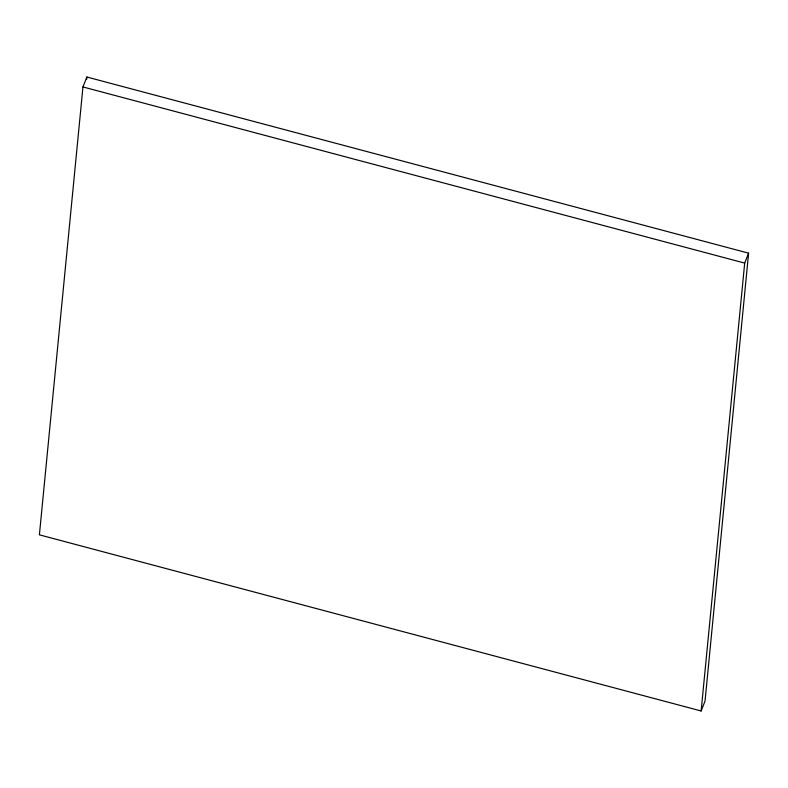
<?xml version="1.0" encoding="UTF-8"?>
<svg xmlns="http://www.w3.org/2000/svg" width="788" height="788" viewBox="0 0 788 788"><rect width="100%" height="100%" fill="white"/><g stroke="black" fill="none" stroke-linecap="round" stroke-linejoin="round"><path stroke-width="1.18" d="M82.957 86.946L39.4 534.835L701.133 710.983L705.043 701.054L748.6 253.165L86.867 77.017L82.957 86.946L744.69 263.094L701.133 710.983M86.631 79.47L86.867 77.017M744.69 263.094L748.6 253.165"/></g></svg>
